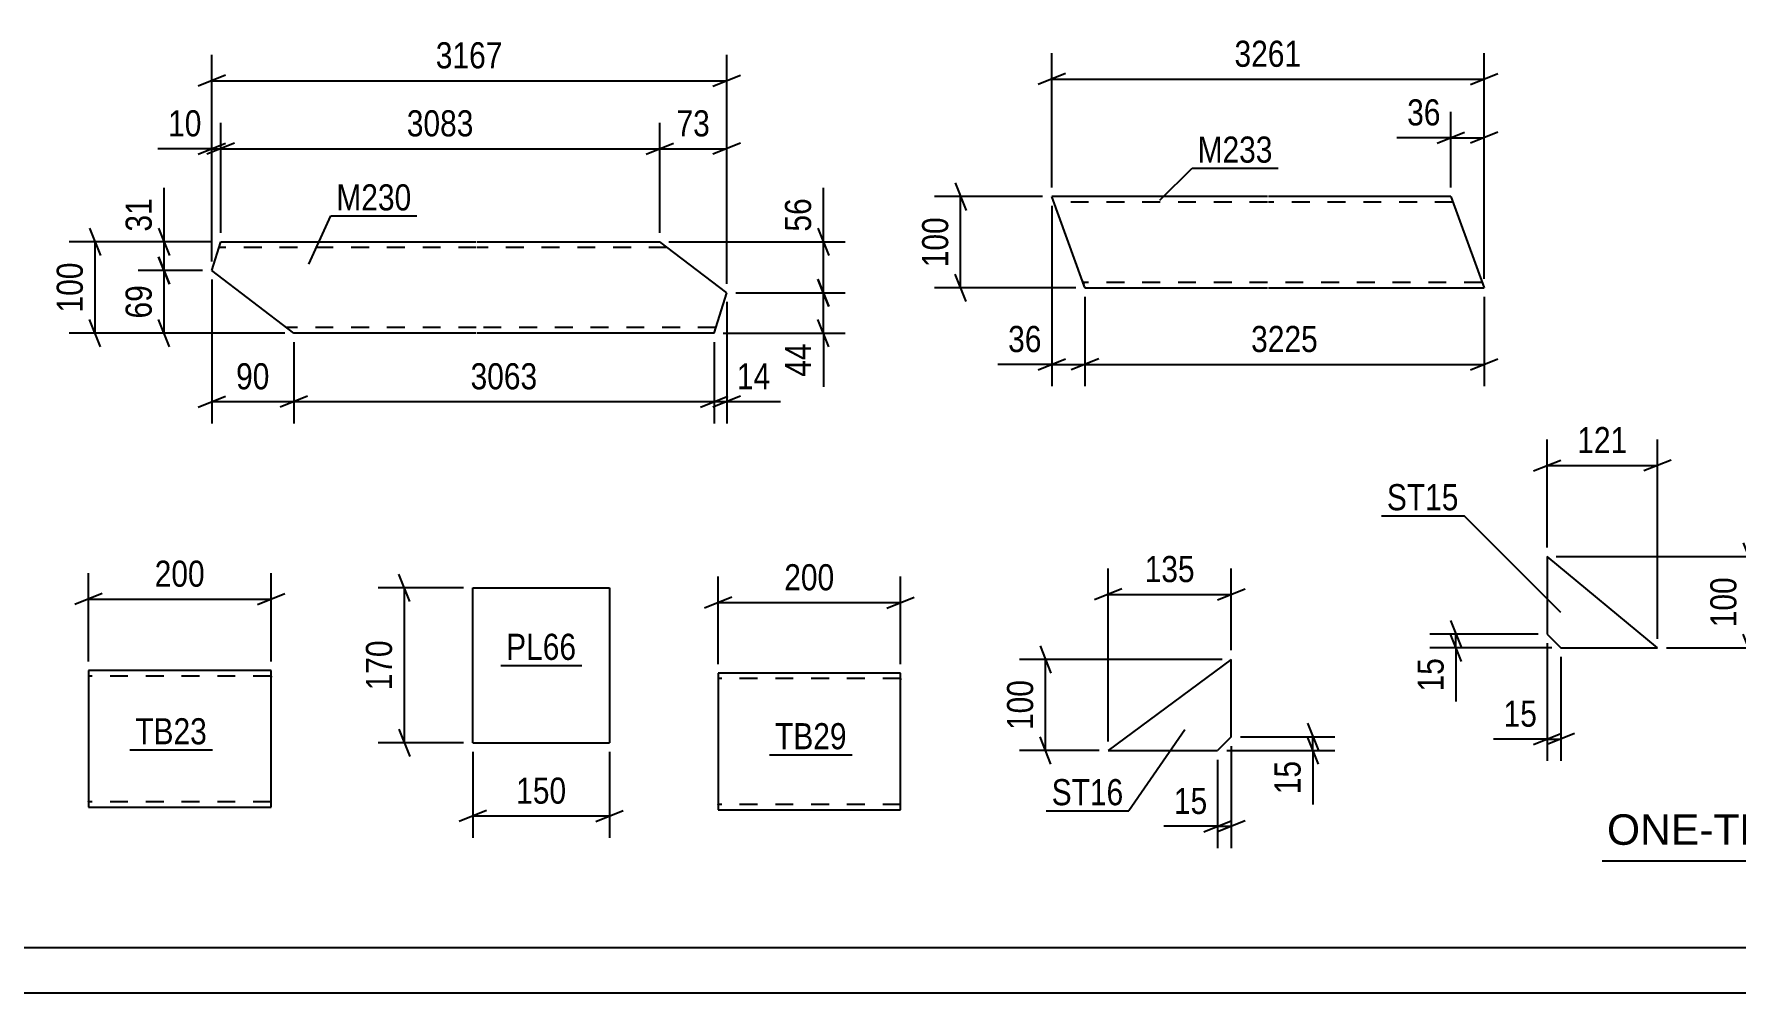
# Model space of a CAD drawing. Header units: millimetres. Extents: x 0 to 841, y 0 to 594.
# Drawn here: x 231.1 to 417.7, y 0 to 105.2 of the extents above; entities that cross this region are included whole.
import ezdxf

# ---------------------------------------------------------------- set-up
doc = ezdxf.new("R2010")
doc.units = ezdxf.units.MM
doc.linetypes.add('DXK_LINE_DOT2', pattern=[3.9198, 1.9599, -1.9599])
doc.styles.add('Arial', font='arial.ttf', dxfattribs={"height": 0.2})
doc.styles.add('Arial Narrow', font='ARIALN.TTF', dxfattribs={"height": 0.2})

# ---------------------------------------------------------------- blocks, each defined once
blk = doc.blocks.new('Unknown-389678698-1133 - 46257')
at = {"color": 5, "linetype": 'Continuous'}
for p, q in [((5, 5), (836, 5)), ((0, 0), (841, 0))]:
    blk.add_line(p, q, dxfattribs=at)
blk = doc.blocks.new('Unknown-389678698-48744 - 46257')
at = {"color": 7, "linetype": 'Continuous'}
blk.add_line((403, 14.5), (473, 14.5), dxfattribs=at)
at = {"color": 7, "style": 'Arial'}
blk.add_text('ONE-TRUSS MARKED AS TR28', height=3.3428, dxfattribs=at).set_placement((403.54, 16.25))
blk = doc.blocks.new('Part-389678698-30809 - 30808')
at = {"color": 2, "linetype": 'Continuous'}
for p, q in [((250.62, 79.23), (251.6, 82.37)), ((251.6, 82.37), (279.62, 82.37)), ((279.72, 82.37), (299.72, 82.37)), ((307.06, 76.78), (299.72, 82.37)), ((259.62, 72.37), (250.62, 79.23)), ((305.69, 72.37), (307.06, 76.78)), ((279.62, 72.37), (259.62, 72.37)), ((305.69, 72.37), (279.72, 72.37))]:
    blk.add_line(p, q, dxfattribs=at)
at = {"color": 7, "linetype": 'DXK_LINE_DOT2'}
for p, q in [((279.62, 81.77), (251.42, 81.77)), ((300.5, 81.77), (279.72, 81.77)), ((279.62, 72.97), (258.83, 72.97)), ((305.87, 72.97), (279.72, 72.97))]:
    blk.add_line(p, q, dxfattribs=at)
blk = doc.blocks.new('Part-389678698-30821 - 30820')
at = {"color": 2, "linetype": 'Continuous'}
for p, q in [((366.33, 87.33), (342.69, 87.33)), ((346.06, 78.08), (342.69, 87.33)), ((386.43, 87.33), (366.43, 87.33)), ((386.43, 87.33), (390.07, 77.33)), ((346.29, 77.43), (346.06, 78.08)), ((346.29, 77.43), (346.33, 77.33)), ((346.33, 77.33), (366.33, 77.33)), ((366.43, 77.33), (390.07, 77.33))]:
    blk.add_line(p, q, dxfattribs=at)
at = {"color": 7, "linetype": 'DXK_LINE_DOT2'}
for p, q in [((366.33, 86.73), (342.9, 86.73)), ((386.64, 86.73), (366.43, 86.73)), ((346.06, 78.08), (346.2, 77.69)), ((366.33, 77.93), (346.11, 77.93)), ((389.85, 77.93), (366.43, 77.93))]:
    blk.add_line(p, q, dxfattribs=at)
blk = doc.blocks.new('Part-389678698-28660 - 28659')
at = {"color": 2, "linetype": 'Continuous'}
for p, q in [((237.12, 35.36), (237.12, 20.45)), ((257.12, 35.36), (237.12, 35.36)), ((257.12, 21.56), (257.12, 35.36)), ((257.12, 20.36), (257.12, 21.56)), ((237.12, 20.45), (237.12, 20.36)), ((237.12, 20.36), (257.12, 20.36))]:
    blk.add_line(p, q, dxfattribs=at)
at = {"color": 7, "linetype": 'DXK_LINE_DOT2'}
for p, q in [((257.12, 34.76), (237.12, 34.76)), ((257.12, 34.71), (257.12, 34.76)), ((257.12, 34.76), (257.12, 34.71)), ((257.12, 34.62), (257.12, 34.71)), ((257.12, 34.71), (257.12, 34.62)), ((237.12, 20.96), (237.12, 21)), ((257.12, 20.96), (237.12, 20.96)), ((257.12, 21), (257.12, 21.33)), ((257.12, 20.96), (257.12, 21))]:
    blk.add_line(p, q, dxfattribs=at)
blk = doc.blocks.new('Part-389678698-28719 - 28718')
at = {"color": 2, "linetype": 'Continuous'}
for p, q in [((279.23, 27.43), (279.23, 44.43)), ((279.23, 44.43), (294.23, 44.43)), ((294.23, 44.43), (294.23, 27.43)), ((279.23, 27.43), (294.23, 27.43))]:
    blk.add_line(p, q, dxfattribs=at)
blk = doc.blocks.new('Part-389678698-28727 - 28726')
at = {"color": 2, "linetype": 'Continuous'}
for p, q in [((306.12, 35.07), (306.12, 20.16)), ((326.12, 35.07), (306.12, 35.07)), ((326.12, 21.27), (326.12, 35.07)), ((326.12, 20.07), (326.12, 21.27)), ((306.12, 20.16), (306.12, 20.07)), ((306.12, 20.07), (326.12, 20.07))]:
    blk.add_line(p, q, dxfattribs=at)
at = {"color": 7, "linetype": 'DXK_LINE_DOT2'}
for p, q in [((326.12, 34.47), (306.12, 34.47)), ((326.12, 34.42), (326.12, 34.47)), ((326.12, 34.47), (326.12, 34.42)), ((326.12, 34.33), (326.12, 34.42)), ((326.12, 34.42), (326.12, 34.33)), ((306.12, 20.67), (306.12, 20.72)), ((326.12, 20.67), (306.12, 20.67)), ((326.12, 20.72), (326.12, 21.04)), ((326.12, 20.67), (326.12, 20.72))]:
    blk.add_line(p, q, dxfattribs=at)
blk = doc.blocks.new('Part-389678698-28743 - 28742')
at = {"color": 2, "linetype": 'Continuous'}
for p, q in [((396.99, 47.85), (396.99, 39.35)), ((409.08, 37.85), (396.99, 47.85)), ((396.99, 39.35), (398.49, 37.85)), ((398.49, 37.85), (409.08, 37.85))]:
    blk.add_line(p, q, dxfattribs=at)
blk = doc.blocks.new('Part-389678698-28753 - 28752')
at = {"color": 2, "linetype": 'Continuous'}
for p, q in [((362.37, 36.58), (348.87, 26.58)), ((362.37, 28.08), (362.37, 36.58)), ((362.37, 28.08), (360.87, 26.58)), ((348.87, 26.58), (360.87, 26.58))]:
    blk.add_line(p, q, dxfattribs=at)
blk = doc.blocks.new('StraightDimension-389678698-30995 - 30808')
at = {"color": 7, "linetype": 'Continuous'}
for p, q in [((307.06, 75.78), (307.06, 62.45)), ((305.69, 71.37), (305.69, 62.45)), ((304.19, 64.25), (307.19, 65.45)), ((308.56, 65.45), (305.56, 64.25)), ((305.69, 64.85), (307.06, 64.85))]:
    blk.add_line(p, q, dxfattribs=at)
at = {"color": 0}
blk.add_wipeout([(312.44, 65.6), (312.44, 69.8), (307.58, 69.8), (307.58, 65.6)], dxfattribs=at)
at = {"color": 7, "linetype": 'Continuous'}
blk.add_line((307.06, 64.85), (312.97, 64.85), dxfattribs=at)
blk.add_line((307.06, 64.85), (312.97, 64.85), dxfattribs=at)
at = {"color": 3, "style": 'Arial Narrow'}
blk.add_text('14', height=2.863, dxfattribs=at).set_placement((308.18, 66.2))
blk = doc.blocks.new('StraightDimension-389678698-30948 - 30808')
at = {"color": 7, "linetype": 'Continuous'}
for p, q in [((251.6, 83.37), (251.6, 95.44)), ((299.72, 83.37), (299.72, 95.44)), ((253.1, 93.19), (250.1, 91.99)), ((251.6, 92.59), (299.72, 92.59)), ((298.22, 91.99), (301.22, 93.19))]:
    blk.add_line(p, q, dxfattribs=at)
at = {"color": 0}
blk.add_wipeout([(279.92, 93.34), (279.92, 97.54), (271.4, 97.54), (271.4, 93.34)], dxfattribs=at)
at = {"color": 3, "style": 'Arial Narrow'}
blk.add_text('3083', height=2.863, dxfattribs=at).set_placement((272, 93.94))
blk = doc.blocks.new('StraightDimension-389678698-30996 - 30808')
at = {"color": 7, "linetype": 'Continuous'}
for p, q in [((259.62, 71.37), (259.62, 62.45)), ((305.69, 71.37), (305.69, 62.45)), ((261.12, 65.45), (258.12, 64.25)), ((304.19, 64.25), (307.19, 65.45)), ((259.62, 64.85), (305.69, 64.85))]:
    blk.add_line(p, q, dxfattribs=at)
at = {"color": 0}
blk.add_wipeout([(286.91, 65.6), (286.91, 69.8), (278.39, 69.8), (278.39, 65.6)], dxfattribs=at)
at = {"color": 3, "style": 'Arial Narrow'}
blk.add_text('3063', height=2.863, dxfattribs=at).set_placement((278.99, 66.2))
blk = doc.blocks.new('StraightDimension-389678698-30947 - 30808')
at = {"color": 7, "linetype": 'Continuous'}
for p, q in [((299.72, 83.37), (299.72, 95.44)), ((307.06, 77.78), (307.06, 95.44)), ((298.22, 91.99), (301.22, 93.19)), ((299.72, 92.59), (307.06, 92.59)), ((308.56, 93.19), (305.56, 91.99))]:
    blk.add_line(p, q, dxfattribs=at)
at = {"color": 0}
blk.add_wipeout([(305.82, 93.34), (305.82, 97.54), (300.96, 97.54), (300.96, 93.34)], dxfattribs=at)
at = {"color": 3, "style": 'Arial Narrow'}
blk.add_text('73', height=2.863, dxfattribs=at).set_placement((301.56, 93.94))
blk = doc.blocks.new('StraightDimension-389678698-30949 - 30808')
at = {"color": 7, "linetype": 'Continuous'}
for p, q in [((250.62, 80.23), (250.62, 95.44)), ((251.6, 83.37), (251.6, 95.44)), ((249.12, 91.99), (252.12, 93.19)), ((253.1, 93.19), (250.1, 91.99)), ((250.62, 92.59), (251.6, 92.59))]:
    blk.add_line(p, q, dxfattribs=at)
at = {"color": 0}
blk.add_wipeout([(250.1, 93.34), (250.1, 97.54), (245.24, 97.54), (245.24, 93.34)], dxfattribs=at)
at = {"color": 7, "linetype": 'Continuous'}
blk.add_line((250.62, 92.59), (244.72, 92.59), dxfattribs=at)
blk.add_line((250.62, 92.59), (244.72, 92.59), dxfattribs=at)
at = {"color": 3, "style": 'Arial Narrow'}
blk.add_text('10', height=2.863, dxfattribs=at).set_placement((245.84, 93.94))
blk = doc.blocks.new('StraightDimension-389678698-30997 - 30808')
at = {"color": 7, "linetype": 'Continuous'}
for p, q in [((250.62, 78.23), (250.62, 62.45)), ((259.62, 71.37), (259.62, 62.45)), ((249.12, 64.25), (252.12, 65.45)), ((261.12, 65.45), (258.12, 64.25)), ((250.62, 64.85), (259.62, 64.85))]:
    blk.add_line(p, q, dxfattribs=at)
at = {"color": 0}
blk.add_wipeout([(257.55, 65.6), (257.55, 69.8), (252.69, 69.8), (252.69, 65.6)], dxfattribs=at)
at = {"color": 3, "style": 'Arial Narrow'}
blk.add_text('90', height=2.863, dxfattribs=at).set_placement((253.29, 66.2))
blk = doc.blocks.new('StraightDimension-389678698-31056 - 30808')
at = {"color": 7, "linetype": 'Continuous'}
for p, q in [((250.6, 82.37), (242.54, 82.37)), ((244.79, 83.87), (245.99, 80.87)), ((245.39, 79.23), (245.39, 82.37)), ((245.99, 77.73), (244.79, 80.73)), ((249.62, 79.23), (242.54, 79.23))]:
    blk.add_line(p, q, dxfattribs=at)
at = {"color": 0}
blk.add_wipeout([(244.64, 87.75), (240.44, 87.75), (240.44, 82.9), (244.64, 82.9)], dxfattribs=at)
at = {"color": 7, "linetype": 'Continuous'}
blk.add_line((245.39, 82.37), (245.39, 88.28), dxfattribs=at)
blk.add_line((245.39, 82.37), (245.39, 88.28), dxfattribs=at)
at = {"color": 3, "style": 'Arial Narrow'}
blk.add_text('31', height=2.863, rotation=90.0002, dxfattribs=at).set_placement((244.04, 83.5))
blk = doc.blocks.new('StraightDimension-389678698-31057 - 30808')
at = {"color": 7, "linetype": 'Continuous'}
for p, q in [((244.79, 80.73), (245.99, 77.73)), ((249.62, 79.23), (242.54, 79.23)), ((245.39, 72.37), (245.39, 79.23)), ((245.99, 70.87), (244.79, 73.87)), ((258.62, 72.37), (242.54, 72.37))]:
    blk.add_line(p, q, dxfattribs=at)
at = {"color": 0}
blk.add_wipeout([(244.64, 78.23), (240.44, 78.23), (240.44, 73.37), (244.64, 73.37)], dxfattribs=at)
at = {"color": 3, "style": 'Arial Narrow'}
blk.add_text('69', height=2.863, rotation=90.0002, dxfattribs=at).set_placement((244.04, 73.97))
blk = doc.blocks.new('StraightDimension-389678698-31105 - 30808')
at = {"color": 7, "linetype": 'Continuous'}
for p, q in [((300.72, 82.37), (320.06, 82.37)), ((317.06, 83.87), (318.26, 80.87)), ((317.66, 76.78), (317.66, 82.37)), ((308.06, 76.78), (320.06, 76.78)), ((318.26, 75.28), (317.06, 78.28))]:
    blk.add_line(p, q, dxfattribs=at)
at = {"color": 0}
blk.add_wipeout([(316.91, 87.75), (312.71, 87.75), (312.71, 82.9), (316.91, 82.9)], dxfattribs=at)
at = {"color": 7, "linetype": 'Continuous'}
blk.add_line((317.66, 82.37), (317.66, 88.28), dxfattribs=at)
blk.add_line((317.66, 82.37), (317.66, 88.28), dxfattribs=at)
at = {"color": 3, "style": 'Arial Narrow'}
blk.add_text('56', height=2.863, rotation=90.0002, dxfattribs=at).set_placement((316.31, 83.5))
blk = doc.blocks.new('StraightDimension-389678698-31106 - 30808')
at = {"color": 7, "linetype": 'Continuous'}
for p, q in [((308.06, 76.78), (320.06, 76.78)), ((317.06, 78.28), (318.26, 75.28)), ((317.66, 72.37), (317.66, 76.78)), ((318.26, 70.87), (317.06, 73.87)), ((306.69, 72.37), (320.06, 72.37))]:
    blk.add_line(p, q, dxfattribs=at)
at = {"color": 0}
blk.add_wipeout([(316.91, 71.85), (312.71, 71.85), (312.71, 66.99), (316.91, 66.99)], dxfattribs=at)
at = {"color": 7, "linetype": 'Continuous'}
blk.add_line((317.66, 72.37), (317.66, 66.47), dxfattribs=at)
blk.add_line((317.66, 72.37), (317.66, 66.47), dxfattribs=at)
at = {"color": 3, "style": 'Arial Narrow'}
blk.add_text('44', height=2.863, rotation=90.0002, dxfattribs=at).set_placement((316.31, 67.59))
blk = doc.blocks.new('StraightDimension-389678698-31151 - 30808')
at = {"color": 7, "linetype": 'Continuous'}
for p, q in [((250.62, 80.23), (250.62, 102.9)), ((307.06, 77.78), (307.06, 102.9)), ((252.12, 100.65), (249.12, 99.45)), ((250.62, 100.05), (307.06, 100.05)), ((305.56, 99.45), (308.56, 100.65))]:
    blk.add_line(p, q, dxfattribs=at)
at = {"color": 0}
blk.add_wipeout([(283.1, 100.8), (283.1, 105), (274.58, 105), (274.58, 100.8)], dxfattribs=at)
at = {"color": 3, "style": 'Arial Narrow'}
blk.add_text('3167', height=2.863, dxfattribs=at).set_placement((275.18, 101.4))
blk = doc.blocks.new('StraightDimension-389678698-47004 - 30808')
at = {"color": 7, "linetype": 'Continuous'}
for p, q in [((250.6, 82.37), (234.99, 82.37)), ((237.24, 83.87), (238.44, 80.87)), ((237.84, 72.37), (237.84, 82.37)), ((238.44, 70.87), (237.24, 73.87)), ((258.62, 72.37), (234.99, 72.37))]:
    blk.add_line(p, q, dxfattribs=at)
at = {"color": 0}
blk.add_wipeout([(237.09, 80.71), (232.89, 80.71), (232.89, 74.03), (237.09, 74.03)], dxfattribs=at)
at = {"color": 3, "style": 'Arial Narrow'}
blk.add_text('100', height=2.863, rotation=90.0002, dxfattribs=at).set_placement((236.49, 74.63))
blk = doc.blocks.new('StraightDimension-389678698-31182 - 30820')
at = {"color": 7, "linetype": 'Continuous'}
for p, q in [((386.43, 88.33), (386.43, 96.64)), ((390.07, 78.33), (390.07, 96.64)), ((384.93, 93.19), (387.93, 94.39)), ((386.43, 93.79), (390.07, 93.79)), ((391.57, 94.39), (388.57, 93.19))]:
    blk.add_line(p, q, dxfattribs=at)
at = {"color": 0}
blk.add_wipeout([(385.9, 94.54), (385.9, 98.74), (381.04, 98.74), (381.04, 94.54)], dxfattribs=at)
at = {"color": 7, "linetype": 'Continuous'}
blk.add_line((386.43, 93.79), (380.52, 93.79), dxfattribs=at)
blk.add_line((386.43, 93.79), (380.52, 93.79), dxfattribs=at)
at = {"color": 3, "style": 'Arial Narrow'}
blk.add_text('36', height=2.863, dxfattribs=at).set_placement((381.64, 95.14))
blk = doc.blocks.new('StraightDimension-389678698-31171 - 30820')
at = {"color": 7, "linetype": 'Continuous'}
for p, q in [((342.69, 88.33), (342.69, 103.07)), ((390.07, 78.33), (390.07, 103.07)), ((344.19, 100.82), (341.19, 99.62)), ((388.57, 99.62), (391.57, 100.82)), ((342.69, 100.22), (390.07, 100.22))]:
    blk.add_line(p, q, dxfattribs=at)
at = {"color": 0}
blk.add_wipeout([(370.63, 100.97), (370.63, 105.17), (362.12, 105.17), (362.12, 100.97)], dxfattribs=at)
at = {"color": 3, "style": 'Arial Narrow'}
blk.add_text('3261', height=2.863, dxfattribs=at).set_placement((362.72, 101.57))
blk = doc.blocks.new('StraightDimension-389678698-31217 - 30820')
at = {"color": 7, "linetype": 'Continuous'}
for p, q in [((346.33, 76.33), (346.33, 66.54)), ((390.07, 76.33), (390.07, 66.54)), ((347.83, 69.54), (344.83, 68.34)), ((388.57, 68.34), (391.57, 69.54)), ((346.33, 68.94), (390.07, 68.94))]:
    blk.add_line(p, q, dxfattribs=at)
at = {"color": 0}
blk.add_wipeout([(372.45, 69.69), (372.45, 73.89), (363.94, 73.89), (363.94, 69.69)], dxfattribs=at)
at = {"color": 3, "style": 'Arial Narrow'}
blk.add_text('3225', height=2.863, dxfattribs=at).set_placement((364.54, 70.29))
blk = doc.blocks.new('StraightDimension-389678698-31218 - 30820')
at = {"color": 7, "linetype": 'Continuous'}
for p, q in [((342.69, 86.33), (342.69, 66.54)), ((346.33, 76.33), (346.33, 66.54)), ((341.19, 68.34), (344.19, 69.54)), ((347.83, 69.54), (344.83, 68.34)), ((342.69, 68.94), (346.33, 68.94))]:
    blk.add_line(p, q, dxfattribs=at)
at = {"color": 0}
blk.add_wipeout([(342.16, 69.69), (342.16, 73.89), (337.31, 73.89), (337.31, 69.69)], dxfattribs=at)
at = {"color": 7, "linetype": 'Continuous'}
blk.add_line((342.69, 68.94), (336.78, 68.94), dxfattribs=at)
blk.add_line((342.69, 68.94), (336.78, 68.94), dxfattribs=at)
at = {"color": 3, "style": 'Arial Narrow'}
blk.add_text('36', height=2.863, dxfattribs=at).set_placement((337.91, 70.29))
blk = doc.blocks.new('StraightDimension-389678698-47769 - 30820')
at = {"color": 7, "linetype": 'Continuous'}
for p, q in [((332.09, 88.83), (333.29, 85.83)), ((341.69, 87.33), (329.84, 87.33)), ((332.69, 77.33), (332.69, 87.33)), ((333.29, 75.83), (332.09, 78.83)), ((345.33, 77.33), (329.84, 77.33))]:
    blk.add_line(p, q, dxfattribs=at)
at = {"color": 0}
blk.add_wipeout([(331.94, 85.68), (327.74, 85.68), (327.74, 78.99), (331.94, 78.99)], dxfattribs=at)
at = {"color": 3, "style": 'Arial Narrow'}
blk.add_text('100', height=2.863, rotation=90.0002, dxfattribs=at).set_placement((331.34, 79.59))
blk = doc.blocks.new('StraightDimension-389678698-28899 - 28659')
at = {"color": 7, "linetype": 'Continuous'}
for p, q in [((237.12, 36.36), (237.12, 46.05)), ((257.12, 36.36), (257.12, 46.05)), ((238.62, 43.8), (235.62, 42.6)), ((237.12, 43.2), (257.12, 43.2)), ((255.62, 42.6), (258.62, 43.8))]:
    blk.add_line(p, q, dxfattribs=at)
at = {"color": 0}
blk.add_wipeout([(250.46, 43.95), (250.46, 48.15), (243.77, 48.15), (243.77, 43.95)], dxfattribs=at)
at = {"color": 3, "style": 'Arial Narrow'}
blk.add_text('200', height=2.863, dxfattribs=at).set_placement((244.37, 44.55))
blk = doc.blocks.new('StraightDimension-389678698-29015 - 28718')
at = {"color": 7, "linetype": 'Continuous'}
for p, q in [((272.33, 42.93), (271.13, 45.93)), ((278.23, 44.43), (268.88, 44.43)), ((271.73, 27.43), (271.73, 44.43)), ((271.13, 28.93), (272.33, 25.93)), ((278.23, 27.43), (268.88, 27.43))]:
    blk.add_line(p, q, dxfattribs=at)
at = {"color": 0}
blk.add_wipeout([(270.98, 39.27), (266.78, 39.27), (266.78, 32.59), (270.98, 32.59)], dxfattribs=at)
at = {"color": 3, "style": 'Arial Narrow'}
blk.add_text('170', height=2.863, rotation=90.0002, dxfattribs=at).set_placement((270.38, 33.19))
blk = doc.blocks.new('StraightDimension-389678698-29019 - 28718')
at = {"color": 7, "linetype": 'Continuous'}
for p, q in [((279.23, 26.43), (279.23, 17.01)), ((294.23, 26.43), (294.23, 17.01)), ((280.73, 20.01), (277.73, 18.81)), ((279.23, 19.41), (294.23, 19.41)), ((292.73, 18.81), (295.73, 20.01))]:
    blk.add_line(p, q, dxfattribs=at)
at = {"color": 0}
blk.add_wipeout([(290.07, 20.16), (290.07, 24.36), (283.39, 24.36), (283.39, 20.16)], dxfattribs=at)
at = {"color": 3, "style": 'Arial Narrow'}
blk.add_text('150', height=2.863, dxfattribs=at).set_placement((283.99, 20.76))
blk = doc.blocks.new('StraightDimension-389678698-29023 - 28726')
at = {"color": 7, "linetype": 'Continuous'}
for p, q in [((306.12, 36.07), (306.12, 45.66)), ((326.12, 36.07), (326.12, 45.66)), ((307.62, 43.41), (304.62, 42.21)), ((324.62, 42.21), (327.62, 43.41)), ((306.12, 42.81), (326.12, 42.81))]:
    blk.add_line(p, q, dxfattribs=at)
at = {"color": 0}
blk.add_wipeout([(319.46, 43.56), (319.46, 47.76), (312.77, 47.76), (312.77, 43.56)], dxfattribs=at)
at = {"color": 3, "style": 'Arial Narrow'}
blk.add_text('200', height=2.863, dxfattribs=at).set_placement((313.37, 44.16))
blk = doc.blocks.new('StraightDimension-389678698-29079 - 28742')
at = {"color": 7, "linetype": 'Continuous'}
for p, q in [((418.48, 49.35), (419.68, 46.35)), ((397.99, 47.85), (421.48, 47.85)), ((419.08, 37.85), (419.08, 47.85)), ((419.68, 36.35), (418.48, 39.35)), ((410.08, 37.85), (421.48, 37.85))]:
    blk.add_line(p, q, dxfattribs=at)
at = {"color": 0}
blk.add_wipeout([(418.33, 46.2), (414.13, 46.2), (414.13, 39.51), (418.33, 39.51)], dxfattribs=at)
at = {"color": 3, "style": 'Arial Narrow'}
blk.add_text('100', height=2.863, rotation=90.0002, dxfattribs=at).set_placement((417.73, 40.11))
blk = doc.blocks.new('StraightDimension-389678698-29071 - 28742')
at = {"color": 7, "linetype": 'Continuous'}
for p, q in [((396.99, 48.85), (396.99, 60.7)), ((409.08, 38.85), (409.08, 60.7)), ((395.49, 57.25), (398.49, 58.45)), ((396.99, 57.85), (409.08, 57.85)), ((410.58, 58.45), (407.58, 57.25))]:
    blk.add_line(p, q, dxfattribs=at)
at = {"color": 0}
blk.add_wipeout([(406.38, 58.6), (406.38, 62.8), (399.69, 62.8), (399.69, 58.6)], dxfattribs=at)
at = {"color": 3, "style": 'Arial Narrow'}
blk.add_text('121', height=2.863, dxfattribs=at).set_placement((400.29, 59.2))
blk = doc.blocks.new('StraightDimension-389678698-29075 - 28742')
at = {"color": 7, "linetype": 'Continuous'}
for p, q in [((395.99, 39.35), (384.14, 39.35)), ((386.39, 40.85), (387.59, 37.85)), ((387.59, 36.35), (386.39, 39.35)), ((386.99, 37.85), (386.99, 39.35)), ((397.49, 37.85), (384.14, 37.85))]:
    blk.add_line(p, q, dxfattribs=at)
at = {"color": 0}
blk.add_wipeout([(386.24, 37.33), (382.04, 37.33), (382.04, 32.47), (386.24, 32.47)], dxfattribs=at)
at = {"color": 7, "linetype": 'Continuous'}
blk.add_line((386.99, 37.85), (386.99, 31.95), dxfattribs=at)
blk.add_line((386.99, 37.85), (386.99, 31.95), dxfattribs=at)
at = {"color": 3, "style": 'Arial Narrow'}
blk.add_text('15', height=2.863, rotation=90.0002, dxfattribs=at).set_placement((385.64, 33.07))
blk = doc.blocks.new('StraightDimension-389678698-29067 - 28742')
at = {"color": 7, "linetype": 'Continuous'}
for p, q in [((396.99, 38.35), (396.99, 25.45)), ((398.49, 36.85), (398.49, 25.45)), ((395.49, 27.25), (398.49, 28.45)), ((399.99, 28.45), (396.99, 27.25)), ((396.99, 27.85), (398.49, 27.85))]:
    blk.add_line(p, q, dxfattribs=at)
at = {"color": 0}
blk.add_wipeout([(396.47, 28.6), (396.47, 32.8), (391.61, 32.8), (391.61, 28.6)], dxfattribs=at)
at = {"color": 7, "linetype": 'Continuous'}
blk.add_line((396.99, 27.85), (391.09, 27.85), dxfattribs=at)
blk.add_line((396.99, 27.85), (391.09, 27.85), dxfattribs=at)
at = {"color": 3, "style": 'Arial Narrow'}
blk.add_text('15', height=2.863, dxfattribs=at).set_placement((392.21, 29.2))
blk = doc.blocks.new('StraightDimension-389678698-29091 - 28752')
at = {"color": 7, "linetype": 'Continuous'}
for p, q in [((362.37, 27.08), (362.37, 15.88)), ((360.87, 25.58), (360.87, 15.88)), ((359.37, 17.68), (362.37, 18.88)), ((363.87, 18.88), (360.87, 17.68)), ((360.87, 18.28), (362.37, 18.28))]:
    blk.add_line(p, q, dxfattribs=at)
at = {"color": 0}
blk.add_wipeout([(360.34, 19.03), (360.34, 23.23), (355.48, 23.23), (355.48, 19.03)], dxfattribs=at)
at = {"color": 7, "linetype": 'Continuous'}
blk.add_line((360.87, 18.28), (354.96, 18.28), dxfattribs=at)
blk.add_line((360.87, 18.28), (354.96, 18.28), dxfattribs=at)
at = {"color": 3, "style": 'Arial Narrow'}
blk.add_text('15', height=2.863, dxfattribs=at).set_placement((356.08, 19.63))
blk = doc.blocks.new('StraightDimension-389678698-29083 - 28752')
at = {"color": 7, "linetype": 'Continuous'}
for p, q in [((363.37, 28.08), (373.71, 28.08)), ((370.71, 29.58), (371.91, 26.58)), ((371.91, 25.08), (370.71, 28.08)), ((371.31, 26.58), (371.31, 28.08)), ((361.87, 26.58), (373.71, 26.58))]:
    blk.add_line(p, q, dxfattribs=at)
at = {"color": 0}
blk.add_wipeout([(370.56, 26.05), (366.36, 26.05), (366.36, 21.2), (370.56, 21.2)], dxfattribs=at)
at = {"color": 7, "linetype": 'Continuous'}
blk.add_line((371.31, 26.58), (371.31, 20.67), dxfattribs=at)
blk.add_line((371.31, 26.58), (371.31, 20.67), dxfattribs=at)
at = {"color": 3, "style": 'Arial Narrow'}
blk.add_text('15', height=2.863, rotation=90.0002, dxfattribs=at).set_placement((369.96, 21.8))
blk = doc.blocks.new('StraightDimension-389678698-29095 - 28752')
at = {"color": 7, "linetype": 'Continuous'}
for p, q in [((348.87, 27.58), (348.87, 46.56)), ((362.37, 37.58), (362.37, 46.56)), ((350.37, 44.31), (347.37, 43.11)), ((348.87, 43.71), (362.37, 43.71)), ((360.87, 43.11), (363.87, 44.31))]:
    blk.add_line(p, q, dxfattribs=at)
at = {"color": 0}
blk.add_wipeout([(358.96, 44.46), (358.96, 48.66), (352.27, 48.66), (352.27, 44.46)], dxfattribs=at)
at = {"color": 3, "style": 'Arial Narrow'}
blk.add_text('135', height=2.863, dxfattribs=at).set_placement((352.87, 45.06))
blk = doc.blocks.new('StraightDimension-389678698-29087 - 28752')
at = {"color": 7, "linetype": 'Continuous'}
for p, q in [((341.4, 38.08), (342.6, 35.08)), ((361.37, 36.58), (339.15, 36.58)), ((342, 26.58), (342, 36.58)), ((342.6, 25.08), (341.4, 28.08)), ((347.87, 26.58), (339.15, 26.58))]:
    blk.add_line(p, q, dxfattribs=at)
at = {"color": 0}
blk.add_wipeout([(341.25, 34.92), (337.05, 34.92), (337.05, 28.24), (341.25, 28.24)], dxfattribs=at)
at = {"color": 3, "style": 'Arial Narrow'}
blk.add_text('100', height=2.863, rotation=90.0002, dxfattribs=at).set_placement((340.65, 28.84))
blk = doc.blocks.new('Mark-389678698-31163 - 30808')
at = {"color": 0}
blk.add_wipeout([(272.5, 85.82), (272.5, 88.82), (264.28, 88.82), (264.28, 85.82)], dxfattribs=at)
blk.add_wipeout([(272.5, 85.82), (272.5, 88.82), (264.28, 88.82), (264.28, 85.82)], dxfattribs=at)
at = {"color": 30, "linetype": 'Continuous'}
for p, q in [((261.26, 79.91), (263.68, 85.22)), ((263.68, 85.22), (273.1, 85.22))]:
    blk.add_line(p, q, dxfattribs=at)
at = {"color": 3, "style": 'Arial Narrow'}
blk.add_text('M230', height=2.863, dxfattribs=at).set_placement((264.28, 85.82))
blk = doc.blocks.new('Mark-389678698-47053 - 30820')
at = {"color": 0}
blk.add_wipeout([(366.89, 91.06), (366.89, 94.06), (358.67, 94.06), (358.67, 91.06)], dxfattribs=at)
blk.add_wipeout([(366.89, 91.06), (366.89, 94.06), (358.67, 94.06), (358.67, 91.06)], dxfattribs=at)
at = {"color": 30, "linetype": 'Continuous'}
for p, q in [((354.53, 86.93), (358.07, 90.46)), ((358.07, 90.46), (367.49, 90.46))]:
    blk.add_line(p, q, dxfattribs=at)
at = {"color": 3, "style": 'Arial Narrow'}
blk.add_text('M233', height=2.863, dxfattribs=at).set_placement((358.67, 91.06))
blk = doc.blocks.new('Mark-389678698-29426 - 28659')
at = {"color": 0}
blk.add_wipeout([(250.09, 27.27), (250.09, 30.27), (242.24, 30.27), (242.24, 27.27)], dxfattribs=at)
blk.add_wipeout([(250.09, 27.27), (250.09, 30.27), (242.24, 30.27), (242.24, 27.27)], dxfattribs=at)
at = {"color": 30, "linetype": 'Continuous'}
blk.add_line((241.64, 26.67), (250.69, 26.67), dxfattribs=at)
at = {"color": 3, "style": 'Arial Narrow'}
blk.add_text('TB23', height=2.863, dxfattribs=at).set_placement((242.24, 27.27))
blk = doc.blocks.new('Mark-389678698-30782 - 28718')
at = {"color": 0}
blk.add_wipeout([(290.57, 36.53), (290.57, 39.53), (282.89, 39.53), (282.89, 36.53)], dxfattribs=at)
blk.add_wipeout([(290.57, 36.53), (290.57, 39.53), (282.89, 39.53), (282.89, 36.53)], dxfattribs=at)
at = {"color": 30, "linetype": 'Continuous'}
blk.add_line((282.29, 35.93), (291.17, 35.93), dxfattribs=at)
at = {"color": 3, "style": 'Arial Narrow'}
blk.add_text('PL66', height=2.863, dxfattribs=at).set_placement((282.89, 36.53))
blk = doc.blocks.new('Mark-389678698-29446 - 28726')
at = {"color": 0}
blk.add_wipeout([(320.21, 26.73), (320.21, 29.73), (312.36, 29.73), (312.36, 26.73)], dxfattribs=at)
blk.add_wipeout([(320.21, 26.73), (320.21, 29.73), (312.36, 29.73), (312.36, 26.73)], dxfattribs=at)
at = {"color": 30, "linetype": 'Continuous'}
blk.add_line((311.76, 26.13), (320.81, 26.13), dxfattribs=at)
at = {"color": 3, "style": 'Arial Narrow'}
blk.add_text('TB29', height=2.863, dxfattribs=at).set_placement((312.36, 26.73))
blk = doc.blocks.new('Mark-389678698-29453 - 28742')
at = {"color": 0}
blk.add_wipeout([(387.28, 52.94), (387.28, 55.94), (379.42, 55.94), (379.42, 52.94)], dxfattribs=at)
blk.add_wipeout([(387.28, 52.94), (387.28, 55.94), (379.42, 55.94), (379.42, 52.94)], dxfattribs=at)
at = {"color": 30, "linetype": 'Continuous'}
for p in [(378.82, 52.34), (398.49, 41.73)]:
    blk.add_line(p, (387.88, 52.34), dxfattribs=at)
at = {"color": 3, "style": 'Arial Narrow'}
blk.add_text('ST15', height=2.863, dxfattribs=at).set_placement((379.42, 52.94))
blk = doc.blocks.new('Mark-389678698-29456 - 28752')
at = {"color": 0}
blk.add_wipeout([(350.53, 20.59), (350.53, 23.59), (342.68, 23.59), (342.68, 20.59)], dxfattribs=at)
blk.add_wipeout([(350.53, 20.59), (350.53, 23.59), (342.68, 23.59), (342.68, 20.59)], dxfattribs=at)
at = {"color": 30, "linetype": 'Continuous'}
for p in [(357.26, 28.85), (342.08, 19.99)]:
    blk.add_line(p, (351.13, 19.99), dxfattribs=at)
at = {"color": 3, "style": 'Arial Narrow'}
blk.add_text('ST16', height=2.863, dxfattribs=at).set_placement((342.68, 20.59))

msp = doc.modelspace()

# ---------------------------------------------------------------- block references
for name in ['Unknown-389678698-1133 - 46257', 'Part-389678698-30821 - 30820', 'Part-389678698-30809 - 30808', 'Part-389678698-28743 - 28742', 'Part-389678698-28719 - 28718', 'Part-389678698-28753 - 28752', 'Part-389678698-28660 - 28659', 'Part-389678698-28727 - 28726', 'Unknown-389678698-48744 - 46257']:
    msp.add_blockref(name, (0, 0))

# ---------------------------------------------------------------- next in the draw order: block references
for name in ['StraightDimension-389678698-30948 - 30808', 'StraightDimension-389678698-31182 - 30820', 'StraightDimension-389678698-30995 - 30808', 'StraightDimension-389678698-31217 - 30820', 'StraightDimension-389678698-29079 - 28742', 'StraightDimension-389678698-28899 - 28659', 'StraightDimension-389678698-29023 - 28726', 'StraightDimension-389678698-29015 - 28718', 'Mark-389678698-30782 - 28718', 'Mark-389678698-29426 - 28659', 'Mark-389678698-29446 - 28726', 'StraightDimension-389678698-29091 - 28752']:
    msp.add_blockref(name, (0, 0))

# ---------------------------------------------------------------- next in the draw order: block references
for name in ['StraightDimension-389678698-31171 - 30820', 'StraightDimension-389678698-30949 - 30808', 'StraightDimension-389678698-30947 - 30808', 'StraightDimension-389678698-30996 - 30808', 'StraightDimension-389678698-29071 - 28742', 'StraightDimension-389678698-29083 - 28752', 'StraightDimension-389678698-29019 - 28718']:
    msp.add_blockref(name, (0, 0))

# ---------------------------------------------------------------- next in the draw order: block references
for name in ['Mark-389678698-47053 - 30820', 'StraightDimension-389678698-31105 - 30808', 'StraightDimension-389678698-31218 - 30820', 'StraightDimension-389678698-30997 - 30808', 'StraightDimension-389678698-29095 - 28752', 'StraightDimension-389678698-29075 - 28742']:
    msp.add_blockref(name, (0, 0))

# ---------------------------------------------------------------- next in the draw order: block references
for name in ['StraightDimension-389678698-31056 - 30808', 'StraightDimension-389678698-47769 - 30820', 'StraightDimension-389678698-31106 - 30808', 'Mark-389678698-29453 - 28742', 'StraightDimension-389678698-29087 - 28752', 'StraightDimension-389678698-29067 - 28742']:
    msp.add_blockref(name, (0, 0))

# ---------------------------------------------------------------- next in the draw order: block references
for name in ['StraightDimension-389678698-31057 - 30808', 'Mark-389678698-29456 - 28752']:
    msp.add_blockref(name, (0, 0))

# ---------------------------------------------------------------- next in the draw order: block references
msp.add_blockref('StraightDimension-389678698-31151 - 30808', (0, 0))

# ---------------------------------------------------------------- next in the draw order: block references
for name in ['Mark-389678698-31163 - 30808', 'StraightDimension-389678698-47004 - 30808']:
    msp.add_blockref(name, (0, 0))

doc.saveas('drawing.dxf')
